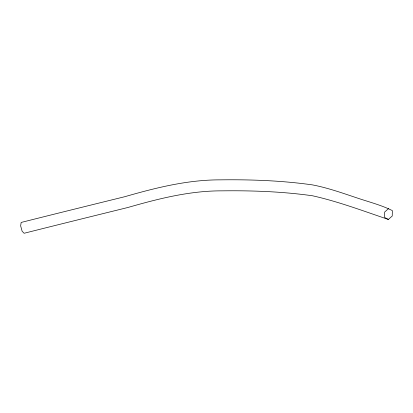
<?xml version="1.0" encoding="UTF-8"?>
<svg xmlns="http://www.w3.org/2000/svg" width="413" height="413" viewBox="0 0 413 413"><rect width="100%" height="100%" fill="white"/><g stroke="black" fill="none" stroke-linecap="round" stroke-linejoin="round"><path stroke-width="0.62" d="M388.587 208.58L384.704 211.988L384.586 217.419L388.349 219.442L392.231 216.035L392.35 210.604C381.287 205.07 369.103 202.014 357.405 198.064C342.589 193.124 327.839 187.838 312.46 184.89C282.012 180.6 251.181 179.464 220.459 179.856C187.765 179.753 155.907 187.745 124.705 196.722C90.173 205.235 55.647 213.753 21.156 222.442L20.65 225.854L22.132 231.259L24.124 233.262C58.682 224.558 93.281 216.025 127.88 207.491C158.556 198.679 189.851 190.734 221.993 190.852C252.209 190.47 282.533 191.57 312.486 195.772C338.366 201.544 363.259 210.976 388.349 219.442"/></g></svg>
